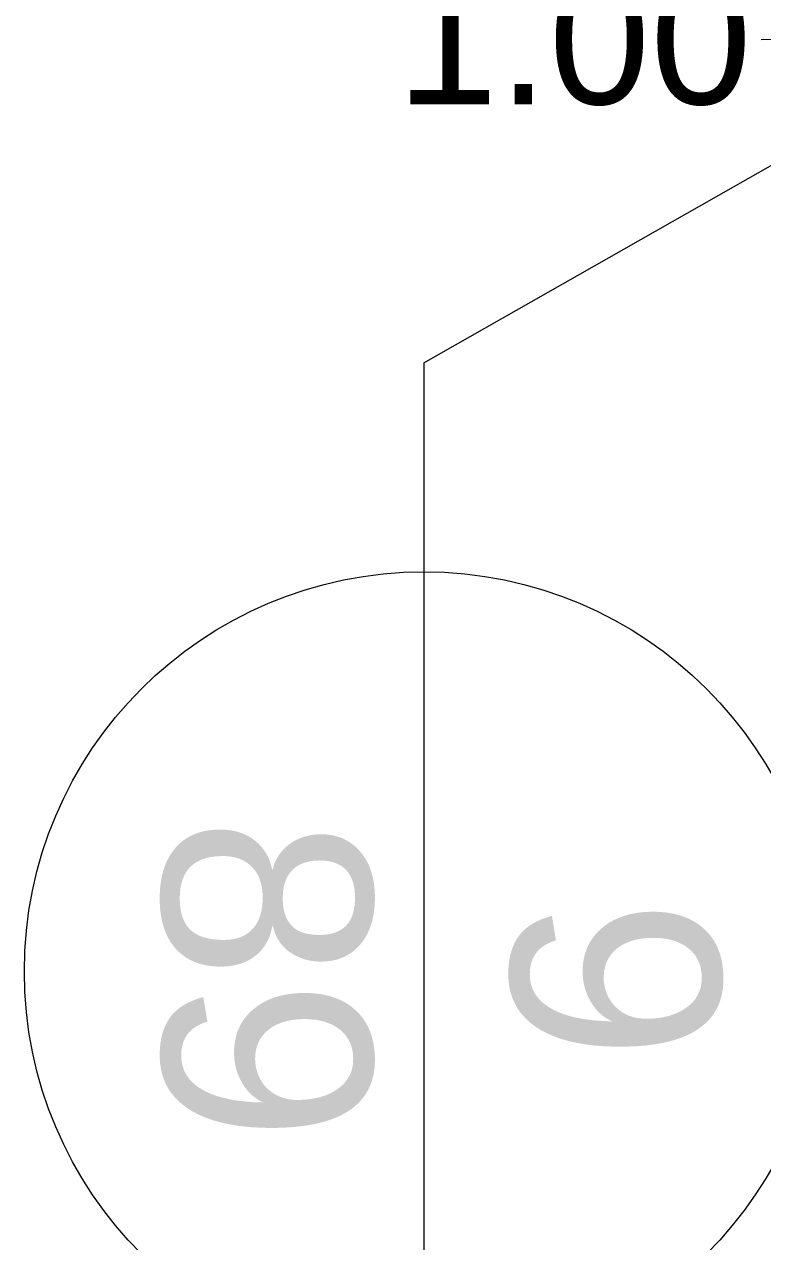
# Model space of a CAD drawing. Header units: metres. Extents: x 180 to 3220, y 13789 to 15035.
# Drawn here: x 757.945 to 760.769, y 14900.434 to 14905.091 of the extents above; entities that cross this region are included whole.
import ezdxf

# ---------------------------------------------------------------- set-up
doc = ezdxf.new("R2010")
doc.units = ezdxf.units.M
doc.header["$MEASUREMENT"] = 0
doc.layers.add('02 Выноски план', color=170, linetype='Continuous')
doc.layers.add('50 Дендроплан (привязки)', color=7, linetype='Continuous')
doc.styles.get("Standard").update_dxf_attribs({"font": 'arial.ttf'})
doc.dimstyles.get("Standard").update_dxf_attribs({"dimtxt": 0.18, "dimasz": 0.18, "dimexe": 0.18, "dimexo": 0.0625, "dimgap": 0.09, "dimtad": 0, "dimtih": 1, "dimtoh": 1, "dimdec": 4, "dimzin": 0, "dimdsep": 46, "dimtxsty": 'Standard', "dimcen": 0.09, "dimadec": 0, "dimazin": 0, "dimtfac": 1, "dimtdec": 4, "dimtofl": 0, "dimtmove": 0, "dimatfit": 3, "dimfxl": 1, "dimtolj": 1, "dimtzin": 0, "dimarcsym": 0})

# ---------------------------------------------------------------- blocks, each defined once
blk = doc.blocks.new('*D155')
at = {"layer": '50 Дендроплан (привязки)', "color": 0, "lineweight": 0, "ltscale": 4}
for p, q in [((762.7514, 14905.5849), (762.7663, 14904.8955)), ((761.7519, 14905.5633), (761.7667, 14904.874)), ((763.2623, 14905.0863), (763.7622, 14905.097)), ((761.263, 14905.0432), (760.7631, 14905.0324))]:
    blk.add_line(p, q, dxfattribs=at)
at = {"layer": '50 Дендроплан (привязки)', "color": 0, "lineweight": 5, "ltscale": 4}
for points in [[(763.2605, 14905.1696), (763.2641, 14905.003), (762.7624, 14905.0755)], [(761.2612, 14905.1265), (761.2648, 14904.9599), (761.7629, 14905.054)]]:
    blk.add_solid(points, dxfattribs=at)
at = {"layer": '50 Дендроплан (привязки)', "color": 0, "ltscale": 4, "insert": (760.0481, 14905.0324), "char_height": 0.5, "attachment_point": 5}
blk.add_mtext('\\A1;1.00', dxfattribs=at)

msp = doc.modelspace()

# ---------------------------------------------------------------- linework, layer by layer
at = {"layer": '02 Выноски план', "color": 84, "lineweight": 20}
for points in [[(759.4735, 14903.7971), (762.7289, 14905.6484)], [(759.4735, 14903.7971), (759.4735, 14902.9971)], [(759.4735, 14903.7971), (759.4735, 14902.9971)], [(759.4735, 14902.9971), (759.4735, 14899.9395)]]:
    msp.add_lwpolyline(points, dxfattribs=at)
msp.add_circle((759.4735, 14901.4683), 1.5288, dxfattribs=at)

# ---------------------------------------------------------------- texts
at = {"layer": '02 Выноски план', "color": 84, "lineweight": 50, "insert": (760.6075, 14903.2005), "char_height": 0.8, "attachment_point": 1, "rotation": 270}
msp.add_mtext_dynamic_manual_height_columns('\\pxqc;{\\C0;9\\P89}', width=3.524844, gutter_width=0.5, heights=[-2.1535], dxfattribs=at)

# ---------------------------------------------------------------- dimensions: what is measured, and where the dimension line sits
at = {"layer": '50 Дендроплан (привязки)', "ltscale": 4}
dim = msp.add_linear_dim(base=(761.7629, 14905.054), p1=(762.7501, 14905.6473), p2=(761.7505, 14905.6258), angle=181.2343, dimstyle='Standard', override={"dimtxt": 0.5, "dimasz": 0.5, "dimdec": 2, "dimlwd": 0, "dimlwe": 0}, dxfattribs=at)
dim.commit()
dim.dimension.update_dxf_attribs({"geometry": '*D155', "text_midpoint": (760.0481, 14905.0324), "dimtype": 161})

doc.saveas('drawing.dxf')
